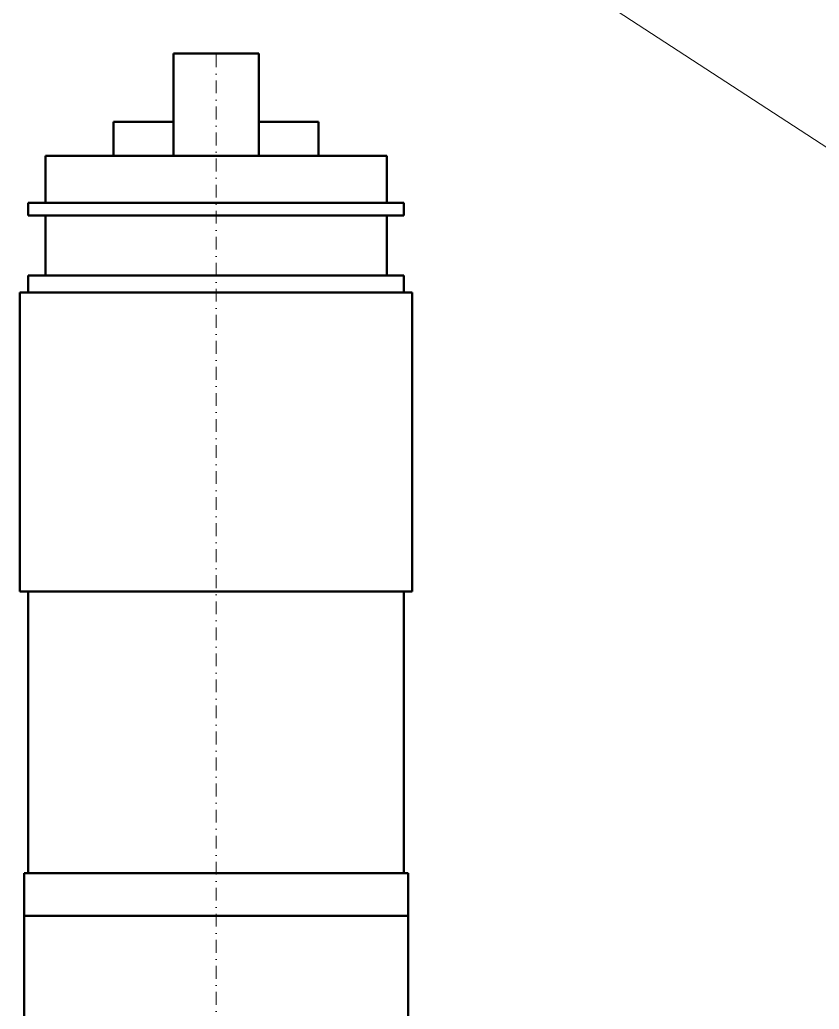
# Model space of a CAD drawing. Header units: inches. Extents: x -122986 to 27550, y -4965 to 6170.
# Drawn here: x 4566.4 to 4753.8, y 593.4 to 825.2 of the extents above; entities that cross this region are included whole.
import ezdxf

# ---------------------------------------------------------------- set-up
doc = ezdxf.new("R2010")
doc.units = ezdxf.units.IN
doc.header["$LTSCALE"] = 2
doc.header["$MEASUREMENT"] = 0
doc.linetypes.add('DASHDOT', pattern=[1, 0.5, -0.25, 0, -0.25])
for name, color, linetype, lineweight in [('1 mãnh', 7, 'Continuous', 5), ('1 Đường Tâm', 50, 'DASHDOT', 9), ('1 Đậm', 7, 'Continuous', 50)]:
    doc.layers.add(name, color=color, linetype=linetype, lineweight=lineweight)

msp = doc.modelspace()

# ---------------------------------------------------------------- linework, layer by layer
at = {"layer": '1 mãnh', "lineweight": 13, "ltscale": 15}
msp.add_line((4576.449, 911.947), (4771.411, 784.92), dxfattribs=at)
at = {"layer": '1 Đường Tâm', "lineweight": 9, "ltscale": 3}
msp.add_line((4612.388, 466.386), (4612.388, 817.328), dxfattribs=at)
at = {"layer": '1 Đậm', "lineweight": 50}
for p, q in [((4602.388, 817.328), (4602.388, 793.328)), ((4602.388, 817.328), (4622.388, 817.328)), ((4609.941, 817.328), (4605.941, 817.328)), ((4614.834, 817.328), (4618.834, 817.328)), ((4622.388, 817.328), (4622.388, 793.328)), ((4602.387, 801.328), (4588.388, 801.328)), ((4588.388, 793.328), (4588.388, 801.328)), ((4636.388, 801.328), (4622.388, 801.328)), ((4636.388, 801.328), (4636.388, 793.328)), ((4612.388, 793.328), (4572.388, 793.328)), ((4572.388, 782.327), (4572.388, 793.328)), ((4652.388, 793.328), (4612.388, 793.328)), ((4652.388, 793.328), (4652.388, 782.327)), ((4612.388, 782.328), (4568.388, 782.328)), ((4568.388, 779.328), (4568.388, 782.328)), ((4656.388, 782.328), (4612.388, 782.328)), ((4656.388, 782.328), (4656.388, 779.328)), ((4612.388, 779.328), (4568.388, 779.328)), ((4572.388, 765.328), (4572.388, 779.328)), ((4656.388, 779.328), (4612.388, 779.328)), ((4652.388, 779.328), (4652.388, 765.328)), ((4656.388, 765.328), (4568.388, 765.328)), ((4568.388, 761.327), (4568.388, 765.328)), ((4656.388, 765.328), (4656.388, 761.327)), ((4612.388, 761.328), (4566.388, 761.328)), ((4566.388, 691.328), (4566.388, 761.328)), ((4658.388, 761.328), (4612.388, 761.328)), ((4658.388, 761.328), (4658.388, 691.328)), ((4612.388, 691.328), (4566.388, 691.328)), ((4568.388, 625.328), (4568.388, 691.329)), ((4658.388, 691.328), (4612.388, 691.328)), ((4656.388, 691.329), (4656.388, 625.328)), ((4657.388, 625.328), (4567.388, 625.328)), ((4567.388, 615.328), (4567.388, 625.328)), ((4657.388, 625.328), (4657.388, 615.328)), ((4657.388, 615.328), (4567.388, 615.328)), ((4567.388, 551.328), (4567.388, 615.328)), ((4657.388, 615.328), (4567.388, 615.328)), ((4657.388, 615.328), (4657.388, 551.328))]:
    msp.add_line(p, q, dxfattribs=at)

doc.saveas('drawing.dxf')
